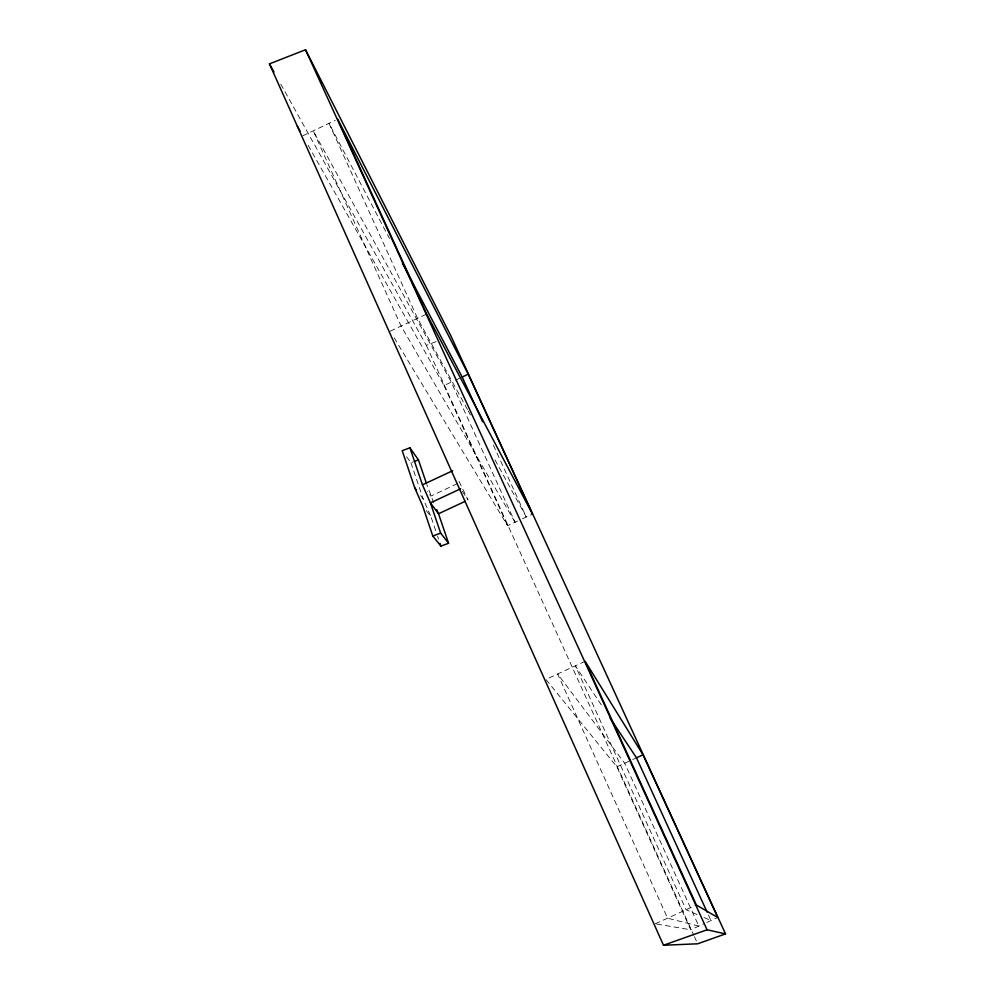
<?xml version="1.0" encoding="UTF-8"?>
<svg xmlns="http://www.w3.org/2000/svg" width="995" height="995" viewBox="0 0 995 995"><rect width="100%" height="100%" fill="white"/><g stroke="black" fill="none" stroke-linecap="round" stroke-linejoin="round"><path stroke-width="0.75" stroke-dasharray="4.97 3.73" d="M302.778 135.817L335.253 120.37M390.177 331.223L426.681 314.034M308.114 145.27L444.044 385.538L454.006 380.861M455.374 380.227L459.466 378.311M457.352 483.694L430.76 496.119L427.44 491.605M394.169 337.827L507.574 525.708L517.537 521.081M522.524 518.756L532.499 514.116M585.147 661.289L545.919 679.411L616.875 766.834L690.729 929.79L704.236 923.646M616.875 766.834L636.489 757.817M655.245 923.795L696.388 905.04M706.935 922.415L717.731 917.489M280.777 84.165L426.32 345.34L436.457 341.496M406.569 456.717L410.935 462.737L413.435 461.792M656.725 924.044L690.729 929.79M697.159 914.542L686.102 909.729L575.334 665.817L603.368 707.992M704.074 917.552L710.977 920.562L707.768 913.547M426.308 510.597L430.935 516.592L437.116 534.875M420.636 495.585L423.186 498.943L430.935 516.592M462.289 491.269L468.036 499.987L457.638 478.52M467.439 409.505L417.552 318.338L329.009 123.343L389.48 238.526M468.185 410.873L470.411 414.952M494.988 459.864L526.255 517.014L492.948 444.218M426.32 345.34L693.801 935.3M694.435 936.718L696.363 940.959M444.044 385.538L507.574 525.708M433.745 502.898L426.818 484.528M437.589 536.28L438.546 539.091M410.935 462.737L423.186 498.943M698.813 926.109L667.545 918.186L557.66 673.988L624.698 763.24L698.813 926.109M515.037 522.238L401.097 326.074L313.238 130.843L451.282 382.142L515.037 522.238"/><path stroke-width="1.49" d="M402.44 263.215L462.19 377.03L468.235 374.195L532.499 514.116L426.681 314.034L337.753 119.176L468.235 374.195M426.333 483.085L418.46 459.914L409.903 447.812L402.204 450.71L414.704 487.749L422.614 505.796L432.813 536.031L440.922 546.118L448.571 543.27L440.661 533.109L430.4 502.885L422.465 484.851L452.601 470.772M460.648 488.769L430.4 502.885L438.534 513.756L448.571 543.27M465.225 501.306L438.534 513.756L436.743 509.689M610.159 718.203L636.489 757.817L643.031 754.819L717.731 917.489L696.388 905.04L585.147 661.289L643.031 754.819M269.458 63.867L305.527 49.75L450.934 335.999L725.542 933.895L697.644 943.795L663.491 945.25L269.458 63.867L273.986 71.988M414.691 461.319L418.46 459.914M432.813 536.031L440.661 533.109M663.491 945.25L707.047 929.79L725.542 933.895M414.704 487.749L416.395 489.988M297.318 126.178L300.042 131.004M462.19 377.03L482.687 421.83M636.489 757.817L707.134 912.154M305.527 49.75L707.047 929.79M409.903 447.812L422.465 484.851M439.977 543.307L440.922 546.118"/></g></svg>
